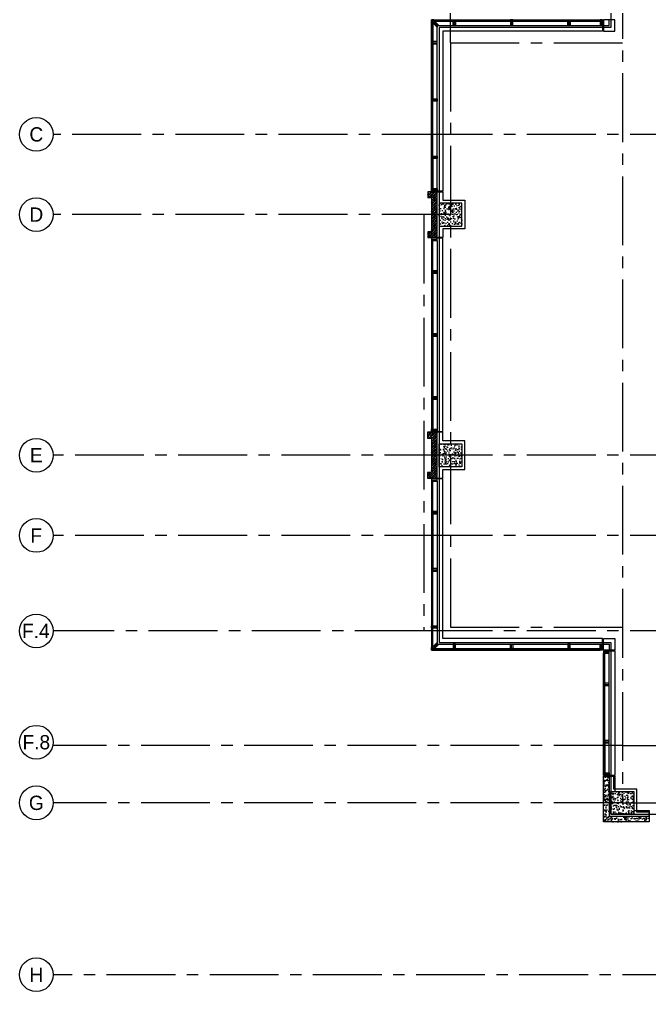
# Model space of a CAD drawing. Header units: inches. Extents: x 5893 to 9323, y 5310 to 7121.
# Drawn here: x 5893 to 6552, y 5312 to 6330 of the extents above; entities that cross this region are included whole.
import ezdxf
from ezdxf.enums import TextEntityAlignment as Align

# ---------------------------------------------------------------- set-up
doc = ezdxf.new("R2010")
doc.units = ezdxf.units.IN
doc.header["$LTSCALE"] = 96
doc.header["$MEASUREMENT"] = 0
doc.header["$PDSIZE"] = 1.5
doc.linetypes.add('CENTER2', pattern=[1.125, 0.75, -0.125, 0.125, -0.125])
doc.layers.get('0').update_dxf_attribs({"linetype": 'CONTINUOUS'})
for name, color, linetype in [('A_0_BLDGRD', 35, 'CENTER2'), ('A_0_COL-GRID', 40, 'CONTINUOUS'), ('A_0_CONST', 11, 'CONTINUOUS'), ('A_0_CW_MTL', 3, 'CONTINUOUS'), ('A_0_DIMGRD', 9, 'CENTER2'), ('A_1-8_COL', 7, 'CONTINUOUS'), ('A_1-8_COL_H', 6, 'CONTINUOUS'), ('A_1-8_COL_TEN_GYP', 2, 'CONTINUOUS'), ('A_1-8_CW_GLASS', 1, 'CONTINUOUS'), ('A_1-8_CW_GYP', 2, 'CONTINUOUS'), ('A_1-8_CW_MULL', 2, 'CONTINUOUS'), ('A_1-8_CW_PC', 2, 'CONTINUOUS'), ('A_1-8_CW_PC_H', 6, 'CONTINUOUS'), ('A_1-8_CW_SILL', 9, 'CONTINUOUS'), ('A_1_CW_SLAB', 66, 'CONTINUOUS'), ('A_2-8_CW_GLASS', 1, 'CONTINUOUS'), ('A_2-8_CW_GYP', 2, 'CONTINUOUS'), ('A_2-8_CW_MULL', 2, 'CONTINUOUS'), ('A_2-8_CW_SILL', 9, 'CONTINUOUS'), ('A_3-8_CW_MTL', 3, 'CONTINUOUS')]:
    doc.layers.add(name, color=color, linetype=linetype)
doc.styles.add('AVANT', font='AVGARDN.TTF')

# ---------------------------------------------------------------- blocks, each defined once
blk = doc.blocks.new('MUL_1-8_EX2')
at = {"layer": 'A_0_CONST'}
blk.add_line((0, 0), (0, -6), dxfattribs=at)
at = {"layer": 'A_1-8_CW_MULL'}
blk.add_lwpolyline([(-1.25, -6), (-1.25, 0), (1.25, 0), (1.25, -0.5), (0.5, -0.5), (0.5, -1.5), (1.25, -1.5), (1.25, -6)], close=True, dxfattribs=at)
blk = doc.blocks.new('MUL_1-8_EX1')
at = {"layer": 'A_0_CONST'}
blk.add_line((0, 0), (0, -6), dxfattribs=at)
at = {"layer": 'A_1-8_CW_MULL'}
blk.add_lwpolyline([(0.5, -1.5), (1.25, -1.5), (1.25, -6), (-1.25, -6), (-1.25, -1.5), (-0.5, -1.5), (-0.5, -0.5), (-1.25, -0.5), (-1.25, 0), (1.25, 0), (1.25, -0.5), (0.5, -0.5)], close=True, dxfattribs=at)
blk = doc.blocks.new('MUL_1-8_EX4')
at = {"layer": 'A_0_CONST'}
blk.add_line((0, 0), (-6, -6), dxfattribs=at)
at = {"layer": 'A_1-8_CW_MULL'}
blk.add_lwpolyline([(0, 0), (-2.5, 0), (-2.5, -0.5), (-1.8, -0.5), (-1.8, -1.5), (-3.3, -1.5), (-7.8, -6), (-6, -6), (-6, -7.8), (-1.5, -3.3), (-1.5, -1.8), (-0.5, -1.8), (-0.5, -2.5), (0, -2.5)], close=True, dxfattribs=at)
blk = doc.blocks.new('PRE_1-8_COL2')
at = {"layer": 'A_1-8_CW_PC_H'}
h = blk.add_hatch(dxfattribs=at)
h.set_pattern_fill('AR-CONC', color=256, angle=90, style=0)
h.set_pattern_definition([(140, (-4476, -6744), (0.6275213, 7.172602), [0.75, -8.25]), (85, (-4476, -6744), (-7.5219213, -1.3875133), [0.6, -6.6]), (190.4514, (-4475.948, -6743.402), (-6.8943954, 5.785094), [0.637402, -7.011421]), (136.1842, (-4478, -6744), (1.65519, 10.6724105), [1.125, -12.375]), (186.6356, (-4477.862, -6743.111), (-9.741179, 9.346627), [0.956103, -10.51713]), (81.1842, (-4478, -6744), (-9.741186, 9.34662), [0.9, -9.9]), (111, (-4477.5, -6743), (4.026189, 5.9690705), [0.75, -8.25]), (56, (-4477.5, -6743), (-7.2515005, 2.433153), [0.6, -6.6]), (161.4514, (-4477.1645, -6742.5026), (-3.225305, 8.402226), [0.637402, -7.011421]), (127.5, (-4476, -6744), (-3.3289385, 0.12159855), [0, -6.52, 0, -6.7, 0, -6.625]), (97.5, (-4476, -6744), (-3.9441171, 2.6306954), [0, -3.82, 0, -6.37, 0, -2.525]), (57.5, (-4476, -6746.23), (0.2255487, 5.3382244), [0, -2.5, 0, -7.8, 0, -10.35]), (47.5, (-4476, -6747.23), (-1.0010498, 5.8318617), [0, -3.25, 0, -5.18, 0, -7.35])])
h.paths.add_polyline_path([(6, -48), (6, -6), (48, -6), (48, 0), (0, 0), (0, -48)])
at = {"layer": 'A_0_CONST'}
for p, q in [((6, -6), (0, 0)), ((24, 0), (24, -6)), ((0, -24), (6, -24))]:
    blk.add_line(p, q, dxfattribs=at)
at = {"layer": 'A_1-8_CW_PC'}
blk.add_lwpolyline([(6, -48), (6, -6), (48, -6), (48, 0), (0, 0), (0, -48)], close=True, dxfattribs=at)
blk = doc.blocks.new('COL_1-8_24X24')
at = {"layer": 'A_1-8_COL_H'}
h = blk.add_hatch(dxfattribs=at)
h.set_pattern_fill('AR-CONC,_I', color=256, style=2)
h.set_pattern_definition([(50, (-6180, -6718.462), (7.172602, -0.6275213), [0.75, -8.25]), (355, (-6180, -6718.462), (-1.3875133, 7.5219213), [0.6, -6.6]), (100.4514, (-6179.402, -6718.5144), (5.785094, 6.8943954), [0.637402, -7.011421]), (46.1842, (-6180, -6716.462), (10.6724105, -1.65519), [1.125, -12.375]), (96.6356, (-6179.111, -6716.6), (9.346627, 9.741179), [0.956103, -10.51713]), (351.1842, (-6180, -6716.462), (9.34662, 9.741186), [0.9, -9.9]), (21, (-6179, -6716.962), (5.9690705, -4.026189), [0.75, -8.25]), (326, (-6179, -6716.962), (2.4331533, 7.2515005), [0.6, -6.6]), (71.4514, (-6178.5026, -6717.2976), (8.4022263, 3.225305), [0.637402, -7.011421]), (37.5, (-6180, -6718.462), (0.12159855, 3.32893854), [0, -6.52, 0, -6.7, 0, -6.625]), (7.5, (-6180, -6718.462), (2.6306954, 3.9441171), [0, -3.82, 0, -6.37, 0, -2.525]), (327.5, (-6182.23, -6718.462), (5.3382244, -0.2255487), [0, -2.5, 0, -7.8, 0, -10.35]), (317.5, (-6183.23, -6718.462), (5.8318617, 1.0010498), [0, -3.25, 0, -5.18, 0, -7.35])])
h.paths.add_polyline_path([(-12, -12), (12, -12), (12, 12), (-12, 12)])
at = {"layer": 'A_0_CONST'}
blk.add_point((0, 0), dxfattribs=at)
at = {"layer": 'A_1-8_COL'}
blk.add_lwpolyline([(-12, -12), (12, -12), (12, 12), (-12, 12)], close=True, dxfattribs=at)
blk = doc.blocks.new('grid-bbl')
at = {"color": 1, "linetype": 'Continuous'}
blk.add_circle((0, 0.25), 0.184, dxfattribs=at)
at = {"style": 'AVANT'}
blk.add_attdef('-', text='', height=0.156, dxfattribs=at).set_placement((0, 0.25), align=Align.MIDDLE_CENTER)

msp = doc.modelspace()

# ---------------------------------------------------------------- hatches: boundary and pattern name
at = {"layer": 'A_0_CW_MTL'}
h = msp.add_hatch(dxfattribs=at)
h.set_pattern_fill('BRASS', color=8, scale=9, angle=45, style=0)
h.set_pattern_definition([(45, (0.082, 252.0022), (-1.59099026, 1.59099026), []), (45, (-0.7136, 252.7977), (-1.59099026, 1.59099026), [1.125, -0.5625])])
h.paths.add_polyline_path([(6330.1, 6150), (6320.1, 6150), (6320.1, 6144), (6324.1, 6144), (6324.1, 6126), (6330.1, 6126)])
h.paths.add_polyline_path([(6330.1, 6126), (6324.1, 6126), (6324.1, 6108), (6320.1, 6108), (6320.1, 6102), (6330.1, 6102)])
at = {"layer": 'A_3-8_CW_MTL'}
h = msp.add_hatch(dxfattribs=at)
h.set_pattern_fill('BRASS', color=8, scale=9, angle=45, style=0)
h.paths.add_polyline_path([(6330, 5898), (6320, 5898), (6320, 5892), (6324, 5892), (6324, 5874), (6330, 5874)])
h.paths.add_polyline_path([(6330, 5874), (6324, 5874), (6324, 5856), (6320, 5856), (6320, 5850), (6330, 5850)])

# ---------------------------------------------------------------- linework, layer by layer
at = {"layer": 'A_0_BLDGRD'}
for p, q in [((6524, 6490), (6524, 5510)), ((6344, 6306), (6344, 5694)), ((6344, 6306), (6524, 6306)), ((8872, 6210), (6344, 6210)), ((6316, 6126), (6316, 5690)), ((8872, 5874), (6344, 5874)), ((8872, 5790), (6344, 5790)), ((6344, 5694), (6524, 5694)), ((8872, 5690), (6316, 5690)), ((6524, 5570), (7080, 5570)), ((6524, 5510), (8872, 5510))]:
    msp.add_line(p, q, dxfattribs=at)
at = {"layer": 'A_0_CW_MTL'}
msp.add_lwpolyline([(6320.1, 6150), (6320.1, 6144), (6324.1, 6144), (6324.1, 6108), (6320.1, 6108), (6320.1, 6102), (6330.1, 6102), (6330.1, 6150)], close=True, dxfattribs=at)
at = {"layer": 'A_0_DIMGRD'}
for p, q in [((6344, 6306), (6344, 7086)), ((6344, 6210), (5928, 6210)), ((6344, 6126), (5928, 6126)), ((6347, 5874), (5928, 5874)), ((6347, 5790), (5928, 5790)), ((6316, 5690), (5928, 5690)), ((6524, 5570), (5928, 5570)), ((6524, 5510), (5928, 5510)), ((6704, 5330), (5928, 5330))]:
    msp.add_line(p, q, dxfattribs=at)
at = {"layer": 'A_1-8_COL_TEN_GYP'}
msp.add_lwpolyline([(6552, 5495.2), (6552, 5500.2), (6539, 5500.2), (6539, 5524.2), (6515, 5524.2), (6515, 5538), (6510, 5538)], dxfattribs=at)
at = {"layer": 'A_1-8_CW_GLASS'}
for p, q in [((6324.5, 6307.2), (6324.5, 6327.5)), ((6325.5, 6326.7), (6325.5, 6307.2)), ((6346.7, 6329.5), (6326.5, 6329.5)), ((6327.3, 6328.5), (6346.7, 6328.5)), ((6349.2, 6329.5), (6406.7, 6329.5)), ((6349.2, 6328.5), (6406.7, 6328.5)), ((6409.2, 6329.5), (6466.7, 6329.5)), ((6409.2, 6328.5), (6466.7, 6328.5)), ((6500.7, 6329.5), (6469.2, 6329.5)), ((6469.2, 6328.5), (6500.7, 6328.5)), ((6324.5, 6304.7), (6324.5, 6247.2)), ((6325.5, 6304.7), (6325.5, 6247.2)), ((6324.5, 6187.2), (6324.5, 6244.7)), ((6325.5, 6187.2), (6325.5, 6244.7)), ((6324.5, 6153.2), (6324.5, 6184.7)), ((6325.5, 6184.7), (6325.5, 6153.2)), ((6324.5, 6098.7), (6324.5, 6067.2)), ((6325.5, 6067.2), (6325.5, 6098.7)), ((6324.5, 6064.7), (6324.5, 6001.2)), ((6325.5, 6064.7), (6325.5, 6001.2)), ((6324.5, 5935.2), (6324.5, 5998.7)), ((6325.5, 5998.7), (6325.5, 5935.2)), ((6324.5, 5901.2), (6324.5, 5932.7)), ((6325.5, 5932.7), (6325.5, 5901.2)), ((6326.5, 5671.5), (6346.7, 5671.5)), ((6346.7, 5670.5), (6326.5, 5670.5)), ((6349.2, 5671.5), (6406.7, 5671.5)), ((6349.2, 5670.5), (6406.7, 5670.5)), ((6409.2, 5671.5), (6466.7, 5671.5)), ((6409.2, 5670.5), (6466.7, 5670.5)), ((6469.2, 5671.5), (6500.7, 5671.5)), ((6500.7, 5670.5), (6469.2, 5670.5)), ((6504.5, 5666.7), (6504.5, 5635.2)), ((6505.5, 5635.2), (6505.5, 5666.7)), ((6504.5, 5575.2), (6504.5, 5632.7)), ((6505.5, 5575.2), (6505.5, 5632.7)), ((6504.5, 5541.2), (6504.5, 5572.7)), ((6505.5, 5572.7), (6505.5, 5541.2))]:
    msp.add_line(p, q, dxfattribs=at)
at = {"layer": 'A_1-8_CW_GYP'}
msp.add_lwpolyline([(6329.8, 6150), (6336, 6150), (6336, 6141), (6359, 6141), (6359, 6111), (6336, 6111), (6336, 6102), (6330, 6102)], dxfattribs=at)
at = {"layer": 'A_1-8_CW_MULL'}
for points in [[(6504, 6324), (6510, 6324), (6510, 6330), (6504, 6330)], [(6504, 5676), (6510, 5676), (6510, 5670), (6504, 5670)]]:
    msp.add_lwpolyline(points, close=True, dxfattribs=at)
at = {"layer": 'A_1-8_CW_SILL'}
for p, q in [((6324, 6098.7), (6324, 5901.2)), ((6330, 6098.7), (6330, 5901.2)), ((6504, 5541.2), (6504, 5666.7)), ((6510, 5541.2), (6510, 5666.7))]:
    msp.add_line(p, q, dxfattribs=at)
for points in [[(6324, 6153.2), (6324, 6330), (6500.7, 6330)], [(6503.2, 6324), (6503.2, 6318), (6336, 6318), (6336, 6150.7), (6330, 6150.7)], [(6330, 6153.2), (6330, 6324), (6500.7, 6324)], [(6504, 6324), (6504, 6318), (6516, 6318), (6516, 6330), (6510, 6330)], [(6330, 5898.7), (6336, 5898.7), (6336, 6101.2), (6330, 6101.2)], [(6504, 5676), (6504, 5682), (6516, 5682), (6516, 5670), (6510, 5670)], [(6510, 5669.2), (6516, 5669.2), (6516, 5538.7), (6510, 5538.7)]]:
    msp.add_lwpolyline(points, dxfattribs=at)
at = {"layer": 'A_1_CW_SLAB'}
msp.add_lwpolyline([(6692, 6502), (6512, 6502), (6512, 6322), (6332, 6322), (6332, 5678), (6512, 5678), (6512, 5498), (6692, 5498)], dxfattribs=at)
at = {"layer": 'A_2-8_CW_GLASS'}
for p, q in [((6324.5, 5846.7), (6324.5, 5815.2)), ((6325.5, 5815.2), (6325.5, 5846.7)), ((6324.5, 5812.7), (6324.5, 5755.2)), ((6325.5, 5812.7), (6325.5, 5755.2)), ((6324.5, 5695.2), (6324.5, 5752.7)), ((6325.5, 5695.2), (6325.5, 5752.7)), ((6324.5, 5692.7), (6324.5, 5672.5)), ((6325.5, 5673.3), (6325.5, 5692.7))]:
    msp.add_line(p, q, dxfattribs=at)
at = {"layer": 'A_2-8_CW_GYP'}
for points in [[(6330, 5850), (6336, 5850), (6336, 5859), (6359, 5859), (6359, 5889), (6336, 5889), (6336, 5898), (6330, 5898)], [(6510, 5538), (6516, 5538), (6516, 5522)], [(6536, 5502), (6552, 5502), (6552, 5496)]]:
    msp.add_lwpolyline(points, dxfattribs=at)
at = {"layer": 'A_2-8_CW_SILL'}
for points in [[(6324, 5846.7), (6324, 5670), (6500.7, 5670)], [(6503.2, 5676), (6503.2, 5682), (6336, 5682), (6336, 5849.2), (6330, 5849.2)], [(6330, 5846.7), (6330, 5676), (6500.7, 5676)]]:
    msp.add_lwpolyline(points, dxfattribs=at)
at = {"layer": 'A_3-8_CW_MTL'}
msp.add_line((6324, 5898), (6322, 5898), dxfattribs=at)
msp.add_lwpolyline([(6320, 5898), (6320, 5892), (6324, 5892), (6324, 5856), (6320, 5856), (6320, 5850), (6330, 5850), (6330, 5898)], close=True, dxfattribs=at)

# ---------------------------------------------------------------- block references
at = {"xscale": -1}
for name, p in [('MUL_1-8_EX4', (6324, 6330)), ('MUL_1-8_EX1', (6408, 6330)), ('MUL_1-8_EX2', (6502, 6330))]:
    msp.add_blockref(name, p, dxfattribs=at)
for name, p, rotation in [('MUL_1-8_EX4', (6324, 6330), 90), ('MUL_1-8_EX1', (6324, 6246), 90), ('MUL_1-8_EX1', (6324, 6186), 90), ('MUL_1-8_EX2', (6324, 6152), 90), ('COL_1-8_24X24', (6344, 6126), 90), ('MUL_1-8_EX2', (6324, 5900), 90), ('MUL_1-8_EX1', (6408, 5670), 180), ('MUL_1-8_EX2', (6502, 5670), 180), ('MUL_1-8_EX2', (6504, 5540), 90)]:
    msp.add_blockref(name, p, dxfattribs=dict(rotation=rotation))
for p in [(6348, 6330), (6468, 6330)]:
    msp.add_blockref('MUL_1-8_EX1', p)
for name, p, rotation in [('MUL_1-8_EX1', (6324, 6306), 90), ('MUL_1-8_EX2', (6324, 6100), 90), ('MUL_1-8_EX1', (6324, 6066), 90), ('MUL_1-8_EX1', (6324, 6000), 90), ('MUL_1-8_EX1', (6324, 5934), 90), ('COL_1-8_24X24', (6344, 5874), 90), ('MUL_1-8_EX1', (6348, 5670), 180), ('MUL_1-8_EX1', (6468, 5670), 180), ('MUL_1-8_EX2', (6504, 5668), 90), ('MUL_1-8_EX1', (6504, 5634), 90), ('MUL_1-8_EX1', (6504, 5574), 90), ('PRE_1-8_COL2', (6504, 5490), 180), ('COL_1-8_24X24', (6524, 5510), 180)]:
    msp.add_blockref(name, p, dxfattribs=dict(at, rotation=rotation))
at = {"layer": 'A_0_COL-GRID', "xscale": 96, "yscale": 96, "zscale": 96}
for p, values in [((5910.4, 6186), {'-': 'C'}), ((5910.4, 6102), {'-': 'D'}), ((5910.4, 5850), {'-': 'E'}), ((5910.4, 5766), {'-': 'F'}), ((5910.4, 5549.5), {'-': 'F.8'}), ((5910.4, 5486), {'-': 'G'}), ((5910.4, 5306), {'-': 'H'})]:
    msp.add_blockref('grid-bbl', p, dxfattribs=at).add_auto_attribs(values)
at = {"layer": 'A_0_COL-GRID'}
ref = msp.add_blockref('grid-bbl', (5910.4, 5666), dxfattribs=dict(at, xscale=96, yscale=96, zscale=96))
ref.add_attrib('-', 'F.4', dxfattribs={"layer": '0', "height": 15, "style": 'AVANT'}).set_placement((5909.9, 5690), align=Align.MIDDLE_CENTER)
at = {"layer": 'A_2-8_CW_MULL', "xscale": -1, "rotation": 90}
for name, p in [('MUL_1-8_EX2', (6324, 5848)), ('MUL_1-8_EX1', (6324, 5814)), ('MUL_1-8_EX1', (6324, 5754)), ('MUL_1-8_EX4', (6324, 5670))]:
    msp.add_blockref(name, p, dxfattribs=at)
at = {"layer": 'A_2-8_CW_MULL', "rotation": 90}
msp.add_blockref('MUL_1-8_EX1', (6324, 5694), dxfattribs=at)

doc.saveas('drawing.dxf')
